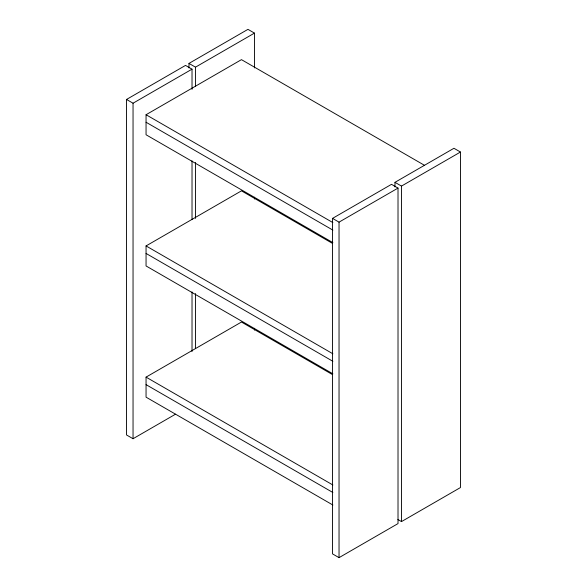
<?xml version="1.0" encoding="UTF-8"?>
<svg xmlns="http://www.w3.org/2000/svg" width="587" height="587" viewBox="0 0 587 587"><rect width="100%" height="100%" fill="white"/><g stroke="black" fill="none" stroke-linecap="round" stroke-linejoin="round"><path stroke-width="0.88" d="M175.506 414.202L133.044 438.724L126.535 434.967L126.535 99.452L185.514 65.406L192.022 69.163L192.022 89.327M188.985 67.982L188.985 63.403L247.963 29.35L254.472 33.107L254.472 67.938M126.535 99.452L133.044 103.209L192.022 69.163M188.985 63.403L195.493 67.16L254.472 33.107M332.873 242.622L146.053 134.761L146.053 114.729L241.462 59.647L424.32 165.218M332.873 373.816L146.053 265.955L146.053 245.931L241.462 190.848L332.499 243.407M332.528 218.386L391.507 184.333L398.015 188.089L398.015 523.597L339.037 557.65L332.528 553.893L332.528 218.386L339.037 222.143L398.015 188.089M394.978 186.915L394.978 182.33L453.956 148.276L460.465 152.033L460.465 487.548L401.486 521.594L397.869 519.51M394.978 182.33L401.486 186.086L460.465 152.033M332.873 505.018L146.053 397.157L146.053 377.125L241.462 322.043L332.499 374.601M146.053 114.729L332.873 222.59M146.053 122.243L332.873 230.104M146.053 245.931L332.873 353.792M146.053 253.437L332.873 361.298M146.053 377.125L332.873 484.987M146.053 384.639L332.873 492.5M401.486 186.086L401.486 521.594M339.037 222.143L339.037 557.65M254.472 197.195L254.472 199.03M254.472 328.28L254.472 330.114M195.493 67.16L195.493 86.406M195.493 162.496L195.493 218.408M195.493 293.581L195.493 348.583M192.022 160.831L192.022 219.501M192.022 291.915L192.022 351.503M133.044 103.209L133.044 438.724"/></g></svg>
